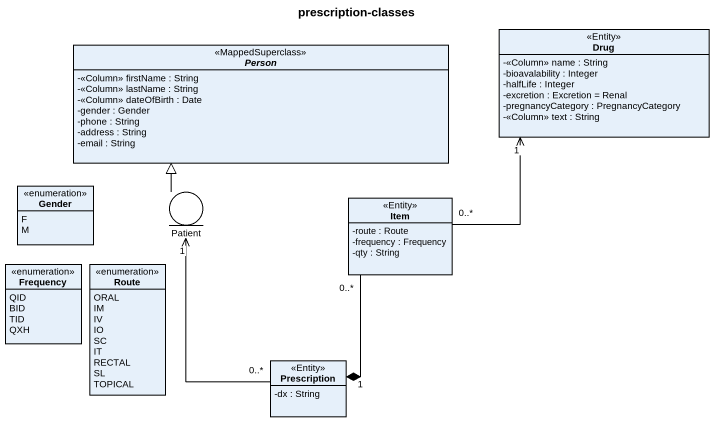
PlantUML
@startuml
title prescription-classes
allowmixing
hide circle
hide empty members
skinparam classAttributeIconSize 0
abstract class "Person" as Person_ <<MappedSuperclass>> {
  -<<Column>> firstName : String
  -<<Column>> lastName : String
  -<<Column>> dateOfBirth : Date
  -gender : Gender
  -phone : String
  -address : String
  -email : String
}
class Drug <<Entity>> {
  -<<Column>> name : String
  -bioavalability : Integer
  -halfLife : Integer
  -excretion : Excretion = Renal
  -pregnancyCategory : PregnancyCategory
  -<<Column>> text : String
}
enum Gender {
  F
  M
}
entity Patient
class Item <<Entity>> {
  -route : Route
  -frequency : Frequency
  -qty : String
}
enum Frequency {
  QID
  BID
  TID
  QXH
}
enum Route {
  ORAL
  IM
  IV
  IO
  SC
  IT
  RECTAL
  SL
  TOPICAL
}
class Prescription <<Entity>> {
  -dx : String
}
Patient -up-|> Person_
Item "0..*" -up-> "1" Drug
Prescription "0..*" -up-> "1" Patient
Prescription "1" *-up- "0..*" Item
@enduml
